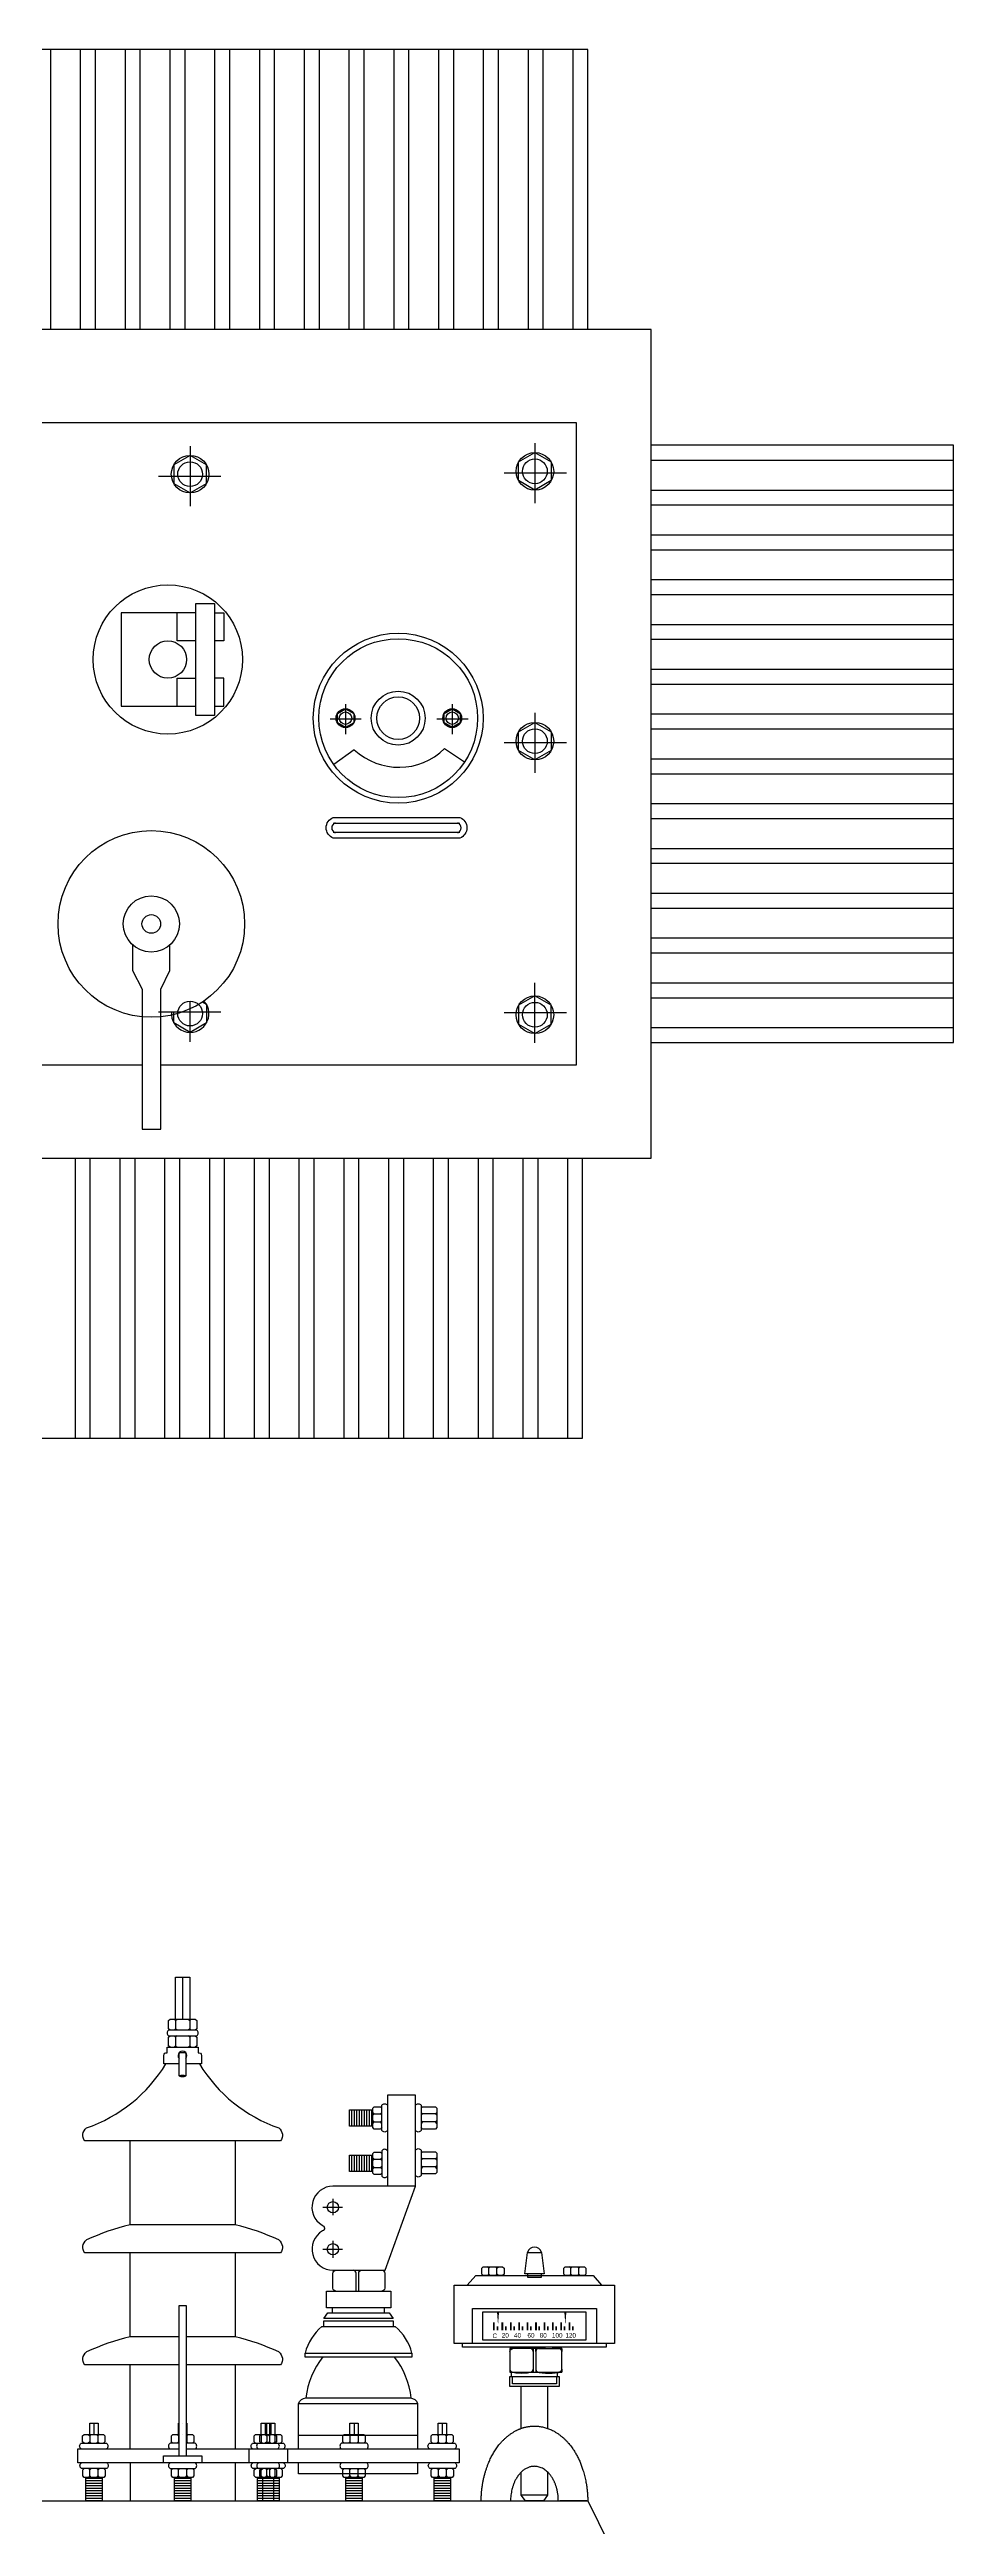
# Model space of a CAD drawing. Header units: millimetres. Extents: x 20927 to 53748, y 38421 to 54891.
# Drawn here: x 48782 to 49388, y 53065 to 54723 of the extents above; entities that cross this region are included whole.
import ezdxf

# ---------------------------------------------------------------- set-up
doc = ezdxf.new("R2010")
doc.units = ezdxf.units.MM
doc.linetypes.add('CENTERX2', pattern=[101.6, 63.5, -12.7, 12.7, -12.7])
doc.layers.add('Btrans.', color=2, linetype='Continuous')
doc.layers.add('HIGHT', color=8, linetype='Continuous')
doc.styles.get("Standard").update_dxf_attribs({"font": 'arial.ttf'})

msp = doc.modelspace()

# ---------------------------------------------------------------- linework, layer by layer
at = {"layer": 'Btrans.'}
for points in [[(49142.9, 54535.9), (49142.9, 54723.4), (47932.9, 54723.4), (47932.9, 54535.9)], [(47898.7, 53980.9), (49185.4, 53980.9), (49185.4, 54535.9), (47890.4, 54535.9), (47890.4, 54380)], [(48856.8, 54043.4), (49135.4, 54043.4), (49135.4, 54473.4), (47940.4, 54473.4), (47940.4, 54178.5)], [(49185.4, 54058.4), (49387.9, 54058.4), (49387.9, 54458.4), (49185.4, 54458.4)], [(48569.3, 54043.4), (48844.3, 54043.4)], [(47929.4, 53980.9), (47929.4, 53793.4), (49139.4, 53793.4), (49139.4, 53980.9)], [(47865.4, 53081.7), (49142.9, 53081.7), (49157.3, 53052.8), (47847.3, 53052.8), (47861.8, 53081.7)]]:
    msp.add_lwpolyline(points, dxfattribs=at)
at = {"layer": 'HIGHT'}
for p, q in [((48782.9, 54723.4), (48782.9, 54535.9)), ((48802.9, 54723.4), (48802.9, 54535.9)), ((48812.9, 54723.4), (48812.9, 54535.9)), ((48832.9, 54723.4), (48832.9, 54535.9)), ((48842.9, 54723.4), (48842.9, 54535.9)), ((48862.9, 54723.4), (48862.9, 54535.9)), ((48872.9, 54723.4), (48872.9, 54535.9)), ((48892.9, 54723.4), (48892.9, 54535.9)), ((48902.9, 54723.4), (48902.9, 54535.9)), ((48922.9, 54723.4), (48922.9, 54535.9)), ((48932.9, 54723.4), (48932.9, 54535.9)), ((48952.9, 54723.4), (48952.9, 54535.9)), ((48962.9, 54723.4), (48962.9, 54535.9)), ((48982.9, 54723.4), (48982.9, 54535.9)), ((48992.9, 54723.4), (48992.9, 54535.9)), ((49012.9, 54723.4), (49012.9, 54535.9)), ((49022.9, 54723.4), (49022.9, 54535.9)), ((49042.9, 54723.4), (49042.9, 54535.9)), ((49052.9, 54723.4), (49052.9, 54535.9)), ((49072.9, 54723.4), (49072.9, 54535.9)), ((49082.9, 54723.4), (49082.9, 54535.9)), ((49102.9, 54723.4), (49102.9, 54535.9)), ((49112.9, 54723.4), (49112.9, 54535.9)), ((49132.9, 54723.4), (49132.9, 54535.9)), ((49185.4, 54448.4), (49387.9, 54448.4)), ((49185.4, 54428.4), (49387.9, 54428.4)), ((49185.4, 54418.4), (49387.9, 54418.4)), ((49185.4, 54398.4), (49387.9, 54398.4)), ((49185.4, 54388.4), (49387.9, 54388.4)), ((49185.4, 54368.4), (49387.9, 54368.4)), ((49185.4, 54358.4), (49387.9, 54358.4)), ((49185.4, 54338.4), (49387.9, 54338.4)), ((49185.4, 54328.4), (49387.9, 54328.4)), ((49185.4, 54308.4), (49387.9, 54308.4)), ((49185.4, 54298.4), (49387.9, 54298.4)), ((49185.4, 54278.4), (49387.9, 54278.4)), ((49185.4, 54268.4), (49387.9, 54268.4)), ((48986.5, 54254.4), (48972.7, 54244.5)), ((49185.4, 54248.4), (49387.9, 54248.4)), ((49185.4, 54238.4), (49387.9, 54238.4)), ((49185.4, 54218.4), (49387.9, 54218.4)), ((49185.4, 54208.4), (49387.9, 54208.4)), ((48972.4, 54205.3), (49057.2, 54205.3)), ((49057.2, 54199.1), (48972.4, 54199.1)), ((49185.4, 54188.4), (49387.9, 54188.4)), ((49185.4, 54178.4), (49387.9, 54178.4)), ((49185.4, 54158.4), (49387.9, 54158.4)), ((49185.4, 54148.4), (49387.9, 54148.4)), ((49185.4, 54128.4), (49387.9, 54128.4)), ((49185.4, 54118.4), (49387.9, 54118.4)), ((49185.4, 54098.4), (49387.9, 54098.4)), ((49185.4, 54088.4), (49387.9, 54088.4)), ((49185.4, 54068.4), (49387.9, 54068.4)), ((48799.4, 53980.9), (48799.4, 53793.4)), ((48809.4, 53980.9), (48809.4, 53793.4)), ((48829.4, 53980.9), (48829.4, 53793.4)), ((48839.4, 53980.9), (48839.4, 53793.4)), ((48859.4, 53980.9), (48859.4, 53793.4)), ((48869.4, 53980.9), (48869.4, 53793.4)), ((48889.4, 53980.9), (48889.4, 53793.4)), ((48899.4, 53980.9), (48899.4, 53793.4)), ((48919.4, 53980.9), (48919.4, 53793.4)), ((48929.4, 53980.9), (48929.4, 53793.4)), ((48949.4, 53980.9), (48949.4, 53793.4)), ((48959.4, 53980.9), (48959.4, 53793.4)), ((48979.4, 53980.9), (48979.4, 53793.4)), ((48989.4, 53980.9), (48989.4, 53793.4)), ((49009.4, 53980.9), (49009.4, 53793.4)), ((49019.4, 53980.9), (49019.4, 53793.4)), ((49039.4, 53980.9), (49039.4, 53793.4)), ((49049.4, 53980.9), (49049.4, 53793.4)), ((49069.4, 53980.9), (49069.4, 53793.4)), ((49079.4, 53980.9), (49079.4, 53793.4)), ((49099.4, 53980.9), (49099.4, 53793.4)), ((49109.4, 53980.9), (49109.4, 53793.4)), ((49129.4, 53980.9), (49129.4, 53793.4)), ((48871.5, 53432.5), (48871.5, 53404.4)), ((48866.8, 53403.5), (48866.8, 53397.8)), ((48876.2, 53403.5), (48876.2, 53397.8)), ((48867.8, 53393.2), (48866.8, 53392.2)), ((48866.8, 53386.6), (48867.8, 53385.7)), ((48869.2, 53366.3), (48869.2, 53381.5)), ((48876.2, 53392.2), (48876.2, 53386.6)), ((48984.9, 53332.8), (48984.9, 53343.7)), ((48986.6, 53332.8), (48986.6, 53343.7)), ((48988.3, 53332.8), (48988.3, 53343.7)), ((48989.9, 53332.8), (48989.9, 53343.7)), ((48991.6, 53332.8), (48991.6, 53343.7)), ((48993.3, 53332.8), (48993.3, 53343.7)), ((48995, 53332.8), (48995, 53343.7)), ((48996.6, 53332.8), (48996.6, 53343.7)), ((48998.3, 53332.8), (48998.3, 53343.7)), ((48999, 53341.9), (48999.9, 53341)), ((48999, 53336.4), (48999.9, 53335.5)), ((49004, 53341), (49005, 53341.9)), ((49032.1, 53341), (49031.2, 53341.9)), ((49032.1, 53335.5), (49031.2, 53336.4)), ((49041.8, 53341.9), (49040.9, 53341)), ((49041.8, 53334.5), (49040.9, 53335.5)), ((48984.9, 53302.4), (48984.9, 53313.2)), ((48986.6, 53302.4), (48986.6, 53313.2)), ((48988.3, 53302.4), (48988.3, 53313.2)), ((48989.9, 53302.4), (48989.9, 53313.2)), ((48991.6, 53302.4), (48991.6, 53313.2)), ((48993.3, 53302.4), (48993.3, 53313.2)), ((48995, 53302.4), (48995, 53313.2)), ((48996.6, 53302.4), (48996.6, 53313.2)), ((48998.3, 53302.4), (48998.3, 53313.2)), ((48999, 53311.5), (48999.9, 53310.5)), ((48999.9, 53305), (49004, 53305)), ((49004, 53310.5), (49005, 53311.5)), ((49032.1, 53310.9), (49031.2, 53311.8)), ((49032.1, 53305.4), (49031.2, 53304.4)), ((49041.8, 53311.8), (49040.9, 53310.9)), ((49041.8, 53304.4), (49040.9, 53305.4)), ((49076.6, 53237.6), (49075.6, 53238.5)), ((49075.6, 53232.6), (49076.6, 53233.5)), ((49082.1, 53237.6), (49081.2, 53238.5)), ((49081.2, 53232.6), (49082.1, 53233.5)), ((49131.5, 53233.5), (49131.5, 53237.6)), ((49137, 53237.6), (49136, 53238.5)), ((49136, 53232.6), (49137, 53233.5)), ((49108.1, 53181.9), (49108.1, 53183.8)), ((48836.3, 53116.6), (48836.3, 53172.8)), ((48906.7, 53172.8), (48906.7, 53116.6)), ((49108.1, 53169.9), (49108.1, 53168)), ((48812, 53133.9), (48812, 53126.3)), ((48871.5, 53133.9), (48871.5, 53133.9)), ((48926.8, 53133.9), (48926.8, 53126.3)), ((48927.8, 53126.3), (48927.8, 53133.9)), ((48929.6, 53133.9), (48929.6, 53126.3)), ((48930.5, 53133.9), (48930.5, 53126.3)), ((48986.3, 53133.9), (48986.3, 53126.3)), ((49045.4, 53133.9), (49045.4, 53126.3)), ((48808.3, 53126.3), (48809.2, 53125.3)), ((48809.2, 53121.3), (48808.3, 53120.3)), ((48813.8, 53126.3), (48814.7, 53125.3)), ((48814.7, 53121.3), (48815.7, 53120.3)), ((48867.8, 53126.3), (48868.7, 53125.3)), ((48868.7, 53121.3), (48867.8, 53120.3)), ((48871.5, 53126.3), (48871.5, 53126.3)), ((48875.2, 53126.3), (48874.3, 53125.3)), ((48874.3, 53121.3), (48875.2, 53120.3)), ((48916, 53107.2), (48916, 53116.6)), ((48924, 53125.3), (48924, 53121.3)), ((48928.7, 53126.3), (48927.8, 53125.3)), ((48927.8, 53121.3), (48928.7, 53120.3)), ((48929.6, 53125.3), (48929.6, 53121.3)), ((48934.2, 53126.3), (48933.3, 53125.3)), ((48933.3, 53121.3), (48934.2, 53120.3)), ((48941.8, 53116.6), (48941.8, 53107.2)), ((48983.6, 53125.3), (48983.6, 53121.3)), ((48988.2, 53126.3), (48989.1, 53125.3)), ((48989.1, 53121.3), (48988.2, 53120.3)), ((49042.6, 53125.3), (49042.6, 53121.3)), ((49048.1, 53125.3), (49048.1, 53121.3)), ((48817.5, 53096.8), (48806.7, 53096.8)), ((48809.4, 53098.5), (48809.4, 53102.5)), ((48814.9, 53102.5), (48815.8, 53103.5)), ((48815.8, 53097.5), (48814.9, 53098.5)), ((48836.3, 53107.2), (48836.3, 53081.6)), ((48876.9, 53096.8), (48866.1, 53096.8)), ((48868.7, 53102.5), (48869.7, 53103.5)), ((48869.7, 53097.5), (48868.7, 53098.5)), ((48874.3, 53098.5), (48874.3, 53102.5)), ((48906.7, 53107.4), (48906.7, 53081.6)), ((48936.1, 53096.8), (48921.6, 53096.8)), ((48924.2, 53102.5), (48923.3, 53103.5)), ((48923.3, 53097.5), (48924.2, 53098.5)), ((48925.3, 53081.7), (48925.3, 53097.5)), ((48927.9, 53098.5), (48927.9, 53102.5)), ((48929.8, 53102.5), (48930.7, 53103.5)), ((48930.7, 53097.5), (48929.8, 53098.5)), ((48932.4, 53097.5), (48932.4, 53081.7)), ((48933.5, 53098.5), (48933.5, 53102.5)), ((48991.7, 53096.8), (48980.9, 53096.8)), ((48983.6, 53102.5), (48984.5, 53103.5)), ((48989.1, 53102.5), (48988.2, 53103.5)), ((48988.2, 53097.5), (48989.1, 53098.5)), ((49050.9, 53096.8), (49040.1, 53096.8)), ((49042.8, 53102.5), (49043.7, 53103.5)), ((49048.3, 53102.5), (49049.2, 53103.5)), ((49049.2, 53097.5), (49048.3, 53098.5)), ((48817.5, 53095.1), (48806.7, 53095.1)), ((48817.5, 53093.5), (48806.7, 53093.5)), ((48817.5, 53091.8), (48806.7, 53091.8)), ((48817.5, 53090.1), (48806.7, 53090.1)), ((48817.5, 53088.4), (48806.7, 53088.4)), ((48817.5, 53086.8), (48806.7, 53086.8)), ((48817.5, 53085.1), (48806.7, 53085.1)), ((48817.5, 53083.4), (48806.7, 53083.4)), ((48876.9, 53095.1), (48866.1, 53095.1)), ((48876.9, 53093.5), (48866.1, 53093.5)), ((48876.9, 53091.8), (48866.1, 53091.8)), ((48876.9, 53090.1), (48866.1, 53090.1)), ((48876.9, 53088.4), (48866.1, 53088.4)), ((48876.9, 53086.8), (48866.1, 53086.8)), ((48876.9, 53085.1), (48866.1, 53085.1)), ((48876.9, 53083.4), (48866.1, 53083.4)), ((48936.1, 53095.1), (48921.6, 53095.1)), ((48936.1, 53093.5), (48921.6, 53093.5)), ((48936.1, 53091.8), (48921.6, 53091.8)), ((48936.1, 53090.1), (48921.6, 53090.1)), ((48936.1, 53088.4), (48921.6, 53088.4)), ((48936.1, 53086.8), (48921.6, 53086.8)), ((48936.1, 53085.1), (48921.6, 53085.1)), ((48936.1, 53083.4), (48921.6, 53083.4)), ((48991.7, 53095.1), (48980.9, 53095.1)), ((48991.7, 53093.5), (48980.9, 53093.5)), ((48991.7, 53091.8), (48980.9, 53091.8)), ((48991.7, 53090.1), (48980.9, 53090.1)), ((48991.7, 53088.4), (48980.9, 53088.4)), ((48991.7, 53086.8), (48980.9, 53086.8)), ((48991.7, 53085.1), (48980.9, 53085.1)), ((48991.7, 53083.4), (48980.9, 53083.4)), ((49050.9, 53095.1), (49040.1, 53095.1)), ((49050.9, 53093.5), (49040.1, 53093.5)), ((49050.9, 53091.8), (49040.1, 53091.8)), ((49050.9, 53090.1), (49040.1, 53090.1)), ((49050.9, 53088.4), (49040.1, 53088.4)), ((49050.9, 53086.8), (49040.1, 53086.8)), ((49050.9, 53085.1), (49040.1, 53085.1)), ((49050.9, 53083.4), (49040.1, 53083.4))]:
    msp.add_line(p, q, dxfattribs=at)
at = {"layer": 'HIGHT', "linetype": 'CENTERX2'}
for p, q in [((48876.5, 54457.8), (48876.5, 54417.6)), ((49107.5, 54459.8), (49107.5, 54419.6)), ((48855.3, 54437.7), (48897, 54437.7)), ((49128.7, 54439.7), (49087, 54439.7)), ((48991.2, 54275), (48970.4, 54275)), ((48980.6, 54285), (48980.6, 54264.9)), ((49062.7, 54275), (49041.8, 54275)), ((49052.1, 54285), (49052.1, 54264.9)), ((49107.5, 54279.1), (49107.5, 54238.9)), ((49128.7, 54259), (49087, 54259)), ((49107.5, 54058.1), (49107.5, 54098.3)), ((48855.3, 54079), (48897, 54079)), ((48876.5, 54058.9), (48876.5, 54086.1)), ((49128.7, 54078.2), (49087, 54078.2)), ((48972.2, 53284), (48972.2, 53273)), ((48965.4, 53278.4), (48978.6, 53278.4)), ((48965.4, 53250.3), (48978.6, 53250.3)), ((48972.2, 53255.8), (48972.2, 53244.6))]:
    msp.add_line(p, q, dxfattribs=at)
at = {"layer": 'HIGHT', "linetype": 'ByBlock'}
for p, q in [((48964.8, 53198.6), (49013.8, 53198.6)), ((49108.1, 53181.9), (49108.1, 53169.9)), ((49110, 53183.8), (49123.6, 53183.8)), ((49125.5, 53169.9), (49125.5, 53181.9)), ((49110, 53168), (49123.6, 53168))]:
    msp.add_line(p, q, dxfattribs=at)
at = {"layer": 'HIGHT'}
for points in [[(48876.5, 54426.4), (48887.4, 54432.7), (48887.4, 54445.2), (48876.5, 54451.5), (48865.6, 54445.2), (48865.6, 54432.7)], [(49107.5, 54428.4), (49096.6, 54434.7), (49096.6, 54447.2), (49107.5, 54453.5), (49118.4, 54447.2), (49118.4, 54434.7)], [(48892.9, 54352.4), (48892.9, 54277.4), (48880.4, 54277.4), (48880.4, 54352.4)], [(48980.6, 54269.3), (48975.2, 54272.4), (48975.2, 54278.7), (48980.6, 54281.9), (48986.1, 54278.7), (48986.1, 54272.4)], [(49052.1, 54269.3), (49046.6, 54272.4), (49046.6, 54278.7), (49052.1, 54281.9), (49057.5, 54278.7), (49057.5, 54272.4)], [(49107.5, 54247.6), (49096.6, 54253.9), (49096.6, 54266.5), (49107.5, 54272.8), (49118.4, 54266.5), (49118.4, 54253.9)], [(49107.5, 54089.6), (49096.6, 54083.3), (49096.6, 54070.7), (49107.5, 54064.4), (49118.4, 54070.7), (49118.4, 54083.3)], [(49102.5, 53248.1), (49111.9, 53248.1), (49113.7, 53233.7), (49100.7, 53233.7)], [(49071.9, 53237.6), (49072.8, 53238.5), (49085.9, 53238.5), (49086.8, 53237.6), (49086.8, 53233.5), (49085.9, 53232.6), (49072.8, 53232.6), (49071.9, 53233.5)], [(49126.8, 53233.5), (49126.8, 53237.6), (49127.7, 53238.5), (49140.7, 53238.5), (49141.7, 53237.6), (49141.7, 53233.5), (49140.7, 53232.6), (49127.7, 53232.6)], [(49053.5, 53226.2), (49160.9, 53226.2), (49160.9, 53187.1), (49053.5, 53187.1)], [(49072.7, 53208.3), (49141.7, 53208.3), (49141.7, 53189.4), (49072.7, 53189.4)], [(49090.6, 53165.1), (49123.8, 53165.1), (49123.8, 53158.3), (49090.6, 53158.3)]]:
    msp.add_lwpolyline(points, close=True, dxfattribs=at)
for points in [[(48880.4, 54346.2), (48830.4, 54346.2), (48830.4, 54283.7), (48880.4, 54283.7)], [(48880.4, 54327.4), (48867.9, 54327.4), (48867.9, 54346.2)], [(48892.9, 54346.2), (48899.1, 54346.2), (48899.1, 54327.4), (48892.9, 54327.4)], [(48867.9, 54283.7), (48867.9, 54302.4), (48880.4, 54302.4)], [(48892.9, 54283.7), (48899.1, 54283.7), (48899.1, 54302.4), (48892.9, 54302.4)], [(48838, 54123.9), (48838, 54106.6), (48844.3, 54094.1), (48844.3, 54000.3), (48856.8, 54000.3), (48856.8, 54094.1), (48863, 54106.6), (48863, 54123.9)], [(48884.8, 54085.6), (48887.4, 54084.1), (48887.4, 54071.5), (48876.5, 54065.2), (48865.6, 54071.5), (48865.6, 54079)], [(48866.8, 53404.4), (48866.8, 53432.5), (48876.2, 53432.5), (48876.2, 53404.4)], [(48863.1, 53396.9), (48862.1, 53397.8), (48862.1, 53403.5), (48863.1, 53404.4), (48879.9, 53404.4), (48880.9, 53403.5), (48880.9, 53397.8), (48879.9, 53396.9)], [(48865.9, 53404.4), (48866.8, 53403.5), (48867.8, 53404.4)], [(48867.8, 53396.9), (48866.8, 53397.8), (48865.9, 53396.9)], [(48875.3, 53404.4), (48876.2, 53403.5), (48877.1, 53404.4)], [(48877.1, 53396.9), (48876.2, 53397.8), (48875.3, 53396.9)], [(48863.1, 53385.7), (48862.1, 53386.6), (48862.1, 53392.2), (48863.1, 53393.2)], [(48865.9, 53393.2), (48866.8, 53392.2), (48866.8, 53386.6), (48865.9, 53385.7)], [(48877.1, 53393.2), (48876.2, 53392.2), (48875.3, 53393.2)], [(48875.3, 53385.7), (48876.2, 53386.6), (48877.1, 53385.7)], [(48879.9, 53393.2), (48880.9, 53392.2), (48880.9, 53386.6), (48879.9, 53385.7)], [(49005, 53331.7), (49004, 53330.8), (48999.9, 53330.8), (48999, 53331.7), (48999, 53344.7), (48999.9, 53345.7), (49004, 53345.7), (49005, 53344.7)], [(49031.2, 53344.7), (49032.1, 53345.7), (49040.9, 53345.7), (49041.8, 53344.7), (49041.8, 53331.7), (49040.9, 53330.8), (49032.1, 53330.8), (49031.2, 53331.7)], [(48999, 53332.8), (48983.2, 53332.8), (48983.2, 53343.7), (48999, 53343.7)], [(48999, 53340.1), (48999.9, 53341), (49004, 53341), (49005, 53340.1)], [(48999, 53334.5), (48999.9, 53335.5), (49004, 53335.5)], [(49005, 53334.5), (49004, 53335.5), (49005, 53336.4)], [(49041.8, 53340.1), (49040.9, 53341), (49032.1, 53341), (49031.2, 53340.1)], [(49041.8, 53336.4), (49040.9, 53335.5), (49032.1, 53335.5), (49031.2, 53334.5)], [(48906.7, 53322.8), (48906.7, 53266.6), (48836.3, 53266.6), (48836.3, 53322.8)], [(48999, 53302.4), (48983.2, 53302.4), (48983.2, 53313.2), (48999, 53313.2)], [(49005, 53301.2), (49004, 53300.3), (48999.9, 53300.3), (48999, 53301.2), (48999, 53314.3), (48999.9, 53315.2), (49004, 53315.2), (49005, 53314.3)], [(49031.2, 53314.6), (49032.1, 53315.6), (49040.9, 53315.6), (49041.8, 53314.6), (49041.8, 53301.6), (49040.9, 53300.7), (49032.1, 53300.7), (49031.2, 53301.6)], [(48999, 53309.6), (48999.9, 53310.5), (49004, 53310.5), (49005, 53309.6)], [(48999, 53305.9), (48999.9, 53305), (48999, 53304.1)], [(49005, 53304.1), (49004, 53305), (49005, 53305.9)], [(49041.8, 53310), (49040.9, 53310.9), (49032.1, 53310.9), (49031.2, 53310)], [(49041.8, 53306.3), (49040.9, 53305.4), (49032.1, 53305.4), (49031.2, 53306.3)], [(48869.1, 53191.6), (48836.3, 53191.6), (48836.3, 53247.8)], [(48906.7, 53247.8), (48906.7, 53191.6), (48873.9, 53191.6)], [(49062.2, 53226.2), (49067.9, 53232.7), (49146.5, 53232.7), (49152.2, 53226.2)], [(49077.5, 53232.6), (49076.6, 53233.5), (49076.6, 53237.6), (49077.5, 53238.5)], [(49083.1, 53232.6), (49082.1, 53233.5), (49082.1, 53237.6), (49083.1, 53238.5)], [(49111.6, 53233.7), (49111.6, 53231.4), (49102.8, 53231.4), (49102.8, 53233.7)], [(49132.4, 53238.5), (49131.5, 53237.6), (49130.5, 53238.5)], [(49130.5, 53232.6), (49131.5, 53233.5), (49132.4, 53232.6)], [(49137.9, 53232.6), (49137, 53233.5), (49137, 53237.6), (49137.9, 53238.5)], [(48869.1, 53112), (48869.1, 53212.5), (48873.9, 53212.5), (48873.9, 53112)], [(49065.7, 53187.1), (49065.7, 53210.7), (49148.7, 53210.7), (49148.7, 53187.1)], [(49155.3, 53187.1), (49155.3, 53184.7), (49059.1, 53184.7), (49059.1, 53187.1)], [(49090.8, 53169.9), (49090.8, 53168), (49110, 53168)], [(49091.9, 53165.1), (49091.9, 53168)], [(49122, 53165.1), (49122, 53160.1), (49092.5, 53160.1), (49092.5, 53165.1)], [(49122.5, 53168), (49122.5, 53165.1)], [(49098.4, 53130.3), (49098.4, 53158.3)], [(49116, 53158.3), (49116, 53130.3)], [(48809.2, 53126.3), (48809.2, 53133.9), (48814.8, 53133.9), (48814.8, 53126.3)], [(48868.7, 53126.3), (48868.7, 53133.9), (48869.1, 53133.9)], [(48873.9, 53133.9), (48874.3, 53133.9), (48874.3, 53126.3)], [(48924, 53126.3), (48924, 53133.9), (48933.3, 53133.9), (48933.3, 53126.3)], [(48983.6, 53126.3), (48983.6, 53133.9), (48989.1, 53133.9), (48989.1, 53126.3)], [(49042.6, 53126.3), (49042.6, 53133.9), (49048.2, 53133.9), (49048.2, 53126.3)], [(48873.9, 53116.6), (49056.7, 53116.6), (49056.7, 53107.2), (48801.2, 53107.2), (48801.2, 53116.6), (48869.1, 53116.6)], [(48805.5, 53120.3), (48804.5, 53121.3), (48804.5, 53125.3), (48805.5, 53126.3), (48818.5, 53126.3), (48819.4, 53125.3), (48819.4, 53121.3), (48818.5, 53120.3)], [(48810.1, 53126.3), (48809.2, 53125.3), (48809.2, 53121.3), (48810.1, 53120.3)], [(48815.7, 53126.3), (48814.7, 53125.3), (48814.7, 53121.3), (48813.8, 53120.3)], [(48865, 53120.3), (48864, 53121.3), (48864, 53125.3), (48865, 53126.3), (48869.1, 53126.3)], [(48869.1, 53125.7), (48868.7, 53125.3), (48868.7, 53121.3), (48869.1, 53120.9)], [(48873.9, 53126.3), (48878, 53126.3), (48879, 53125.3), (48879, 53121.3), (48878, 53120.3)], [(48873.9, 53125.7), (48874.3, 53125.3), (48874.3, 53121.3), (48873.9, 53120.9)], [(48920.3, 53120.3), (48919.4, 53121.3), (48919.4, 53125.3), (48920.3, 53126.3), (48937, 53126.3), (48938, 53125.3), (48938, 53121.3), (48937, 53120.3)], [(48924, 53120.3), (48923.1, 53121.3), (48923.1, 53125.3), (48924, 53126.3)], [(48925, 53126.3), (48924, 53125.3), (48923.1, 53126.3)], [(48923.1, 53120.3), (48924, 53121.3), (48925, 53120.3)], [(48926.8, 53126.3), (48927.8, 53125.3), (48927.8, 53121.3), (48926.8, 53120.3)], [(48928.6, 53126.3), (48929.6, 53125.3), (48930.5, 53126.3)], [(48930.5, 53120.3), (48929.6, 53121.3), (48928.6, 53120.3)], [(48932.4, 53126.3), (48933.3, 53125.3), (48933.3, 53121.3), (48932.4, 53120.3)], [(48933.3, 53126.3), (48934.3, 53125.3), (48934.3, 53121.3), (48933.3, 53120.3)], [(48979.8, 53120.3), (48978.9, 53121.3), (48978.9, 53125.3), (48979.8, 53126.3), (48992.9, 53126.3), (48993.8, 53125.3), (48993.8, 53121.3), (48992.9, 53120.3)], [(48982.6, 53126.3), (48983.6, 53125.3), (48984.5, 53126.3)], [(48984.5, 53120.3), (48983.6, 53121.3), (48982.6, 53120.3)], [(48990, 53126.3), (48989.1, 53125.3), (48989.1, 53121.3), (48990, 53120.3)], [(49038.9, 53120.3), (49037.9, 53121.3), (49037.9, 53125.3), (49038.9, 53126.3), (49051.9, 53126.3), (49052.8, 53125.3), (49052.8, 53121.3), (49051.9, 53120.3)], [(49041.7, 53126.3), (49042.6, 53125.3), (49043.5, 53126.3)], [(49043.5, 53120.3), (49042.6, 53121.3), (49041.7, 53120.3)], [(49047.2, 53126.3), (49048.1, 53125.3), (49049.1, 53126.3)], [(49047.2, 53120.3), (49048.1, 53121.3), (49049.1, 53120.3)], [(48818.7, 53103.5), (48819.6, 53102.5), (48819.6, 53098.5), (48818.7, 53097.5), (48805.6, 53097.5), (48804.7, 53098.5), (48804.7, 53102.5), (48805.6, 53103.5)], [(48817.5, 53097.5), (48817.5, 53081.7), (48806.7, 53081.7), (48806.7, 53097.5)], [(48808.4, 53103.5), (48809.4, 53102.5), (48810.3, 53103.5)], [(48810.3, 53097.5), (48809.4, 53098.5), (48808.4, 53097.5)], [(48814, 53097.5), (48814.9, 53098.5), (48814.9, 53102.5), (48814, 53103.5)], [(48858.6, 53107.2), (48858.6, 53112), (48884.4, 53112), (48884.4, 53107.2)], [(48878, 53103.5), (48879, 53102.5), (48879, 53098.5), (48878, 53097.5), (48865, 53097.5), (48864, 53098.5), (48864, 53102.5), (48865, 53103.5)], [(48876.9, 53097.5), (48876.9, 53081.7), (48866.1, 53081.7), (48866.1, 53097.5)], [(48867.8, 53097.5), (48868.7, 53098.5), (48868.7, 53102.5), (48867.8, 53103.5)], [(48875.2, 53103.5), (48874.3, 53102.5), (48873.3, 53103.5)], [(48873.3, 53097.5), (48874.3, 53098.5), (48875.2, 53097.5)], [(48937.2, 53103.5), (48938.2, 53102.5), (48938.2, 53098.5), (48937.2, 53097.5), (48920.5, 53097.5), (48919.5, 53098.5), (48919.5, 53102.5), (48920.5, 53103.5)], [(48936.1, 53097.5), (48936.1, 53081.7), (48921.6, 53081.7), (48921.6, 53097.5)], [(48924.2, 53097.5), (48923.3, 53098.5), (48923.3, 53102.5), (48924.2, 53103.5)], [(48925.2, 53097.5), (48924.2, 53098.5), (48924.2, 53102.5), (48925.2, 53103.5)], [(48928.9, 53103.5), (48927.9, 53102.5), (48927, 53103.5)], [(48927, 53097.5), (48927.9, 53098.5), (48928.9, 53097.5)], [(48928.8, 53097.5), (48929.8, 53098.5), (48929.8, 53102.5), (48928.8, 53103.5)], [(48934.4, 53103.5), (48933.5, 53102.5), (48932.5, 53103.5)], [(48934.4, 53097.5), (48933.5, 53098.5), (48932.5, 53097.5)], [(48933.5, 53103.5), (48934.4, 53102.5), (48934.4, 53098.5), (48933.5, 53097.5)], [(48992.9, 53103.5), (48993.8, 53102.5), (48993.8, 53098.5), (48992.9, 53097.5), (48979.8, 53097.5), (48978.9, 53098.5), (48978.9, 53102.5), (48979.8, 53103.5)], [(48991.7, 53097.5), (48991.7, 53081.7), (48980.9, 53081.7), (48980.9, 53097.5)], [(48983.6, 53098.5), (48983.6, 53102.5), (48982.6, 53103.5)], [(48982.6, 53097.5), (48983.6, 53098.5), (48984.5, 53097.5)], [(48990, 53097.5), (48989.1, 53098.5), (48989.1, 53102.5), (48990, 53103.5)], [(49052.1, 53103.5), (49053, 53102.5), (49053, 53098.5), (49052.1, 53097.5), (49039, 53097.5), (49038.1, 53098.5), (49038.1, 53102.5), (49039, 53103.5)], [(49050.9, 53097.5), (49050.9, 53081.7), (49040.1, 53081.7), (49040.1, 53097.5)], [(49042.8, 53098.5), (49042.8, 53102.5), (49041.8, 53103.5)], [(49041.8, 53097.5), (49042.8, 53098.5), (49043.7, 53097.5)], [(49047.4, 53097.5), (49048.3, 53098.5), (49048.3, 53102.5), (49047.4, 53103.5)], [(49116, 53101.1), (49116, 53085.6), (49098.4, 53085.6), (49098.4, 53101.1)], [(49116, 53085.6), (49113.2, 53081.7), (49101.2, 53081.7), (49098.4, 53085.6)]]:
    msp.add_lwpolyline(points, dxfattribs=at)
for points, format in [([(48986.5, 54254.4, 0.399758), (49047, 54255.2), (49060.4, 54246.4)], "xyb"), ([(48869.2, 53374.4), (48858.8, 53374.4), (48858.8, 53380, -0.471469), (48861.2, 53381.9), (48861.2, 53385.7), (48881.8, 53385.7), (48881.8, 53381.9, -0.471469), (48884.2, 53380), (48884.2, 53374.4), (48873.6, 53374.4)], "xyb"), ([(48869.2, 53381.5, -0.280335), (48873.6, 53381.5), (48873.6, 53366.3)], "xyb"), ([(48882.7, 53374.4, 0.173722), (48936, 53331.5, -0.405237), (48937.1, 53322.8), (48805.9, 53322.8, -0.405237), (48807, 53331.5, 0.173722), (48860.3, 53374.4)], "xyb"), ([(49027.5, 53292.5), (48972.2, 53292.5, 0.762576), (48965, 53266.3, -0.731645), (48965.2, 53262.5, 0.767012), (48972.2, 53236.2), (49007.1, 53236.2), (49027.5, 53292.5), (49027.5, 53353.5), (49008.7, 53353.5), (49008.7, 53292.5)], "xyb"), ([(49008.7, 53329.8, -0.56779), (49005, 53329.8), (49005, 53346.7, -0.56779), (49008.7, 53346.7)], "xyb"), ([(49027.5, 53346.7, -0.56779), (49031.2, 53346.7), (49031.2, 53329.8, -0.56779), (49027.5, 53329.8)], "xyb"), ([(49008.7, 53316.2, 0.56779), (49005, 53316.2), (49005, 53299.3, 0.56779), (49008.7, 53299.3)], "xyb"), ([(49027.5, 53316.6, -0.56779), (49031.2, 53316.6), (49031.2, 53299.7, -0.56779), (49027.5, 53299.7)], "xyb"), ([(48936, 53256.5, -0.405237), (48937.1, 53247.8), (48805.9, 53247.8, -0.405237), (48807, 53256.5)], "xyb"), ([(48987.7, 53222.3), (48987.7, 53234.3, 0.414214), (48985.8, 53236.2)], "xyb"), ([(49082.8, 53208.5, 1.41, 0, 0), (49082.8, 53199.5, 0, 0, 0)], "xyseb"), ([(49127.9, 53208.5, 1.41, 0, 0), (49127.9, 53199.5, 0, 0, 0)], "xyseb"), ([(48869.1, 53172.8), (48805.9, 53172.8, -0.405237), (48807, 53181.5)], "xyb"), ([(48936, 53181.5, -0.405237), (48937.1, 53172.8), (48873.9, 53172.8)], "xyb"), ([(49110, 53183.8), (49090.8, 53183.8, -0.110221), (49106.3, 53183.8), (49106.3, 53168, -0.110221), (49090.8, 53168)], "xyb"), ([(48803.5, 53116.6, -0.56779), (48803.5, 53120.3), (48820.4, 53120.3, -0.56779), (48820.4, 53116.6)], "xyb"), ([(48869.1, 53120.3), (48863.1, 53120.3, 0.56779), (48863.1, 53116.6)], "xyb"), ([(48879.9, 53116.6, 0.56779), (48879.9, 53120.3), (48873.9, 53120.3)], "xyb"), ([(48918.4, 53116.6, -0.56779), (48918.4, 53120.3), (48939, 53120.3, -0.56779), (48939, 53116.6)], "xyb"), ([(48994.8, 53116.6, 0.56779), (48994.8, 53120.3), (48977.9, 53120.3, 0.56779), (48977.9, 53116.6)], "xyb"), ([(49036.9, 53116.6, -0.56779), (49036.9, 53120.3), (49053.8, 53120.3, -0.56779), (49053.8, 53116.6)], "xyb"), ([(48820.6, 53107.2, -0.56779), (48820.6, 53103.5), (48803.7, 53103.5, -0.56779), (48803.7, 53107.2)], "xyb"), ([(48863.1, 53107.2, 0.56779), (48863.1, 53103.5), (48879.9, 53103.5, 0.56779), (48879.9, 53107.2)], "xyb"), ([(48939.1, 53107.2, -0.56779), (48939.1, 53103.5), (48918.5, 53103.5, -0.56779), (48918.5, 53107.2)], "xyb"), ([(48977.9, 53107.2, 0.56779), (48977.9, 53103.5), (48994.8, 53103.5, 0.56779), (48994.8, 53107.2)], "xyb"), ([(49054, 53107.2, -0.56779), (49054, 53103.5), (49037.1, 53103.5, -0.56779), (49037.1, 53107.2)], "xyb")]:
    msp.add_lwpolyline(points, format=format, dxfattribs=at)
for points in [[(49057.2, 54195.3), (48972.4, 54195.3, -0.686948), (48972.4, 54209.1), (49057.2, 54209.1, -0.686948)], [(48862.1, 53396.9, 0.56779), (48862.1, 53393.2), (48880.9, 53393.2, 0.56779), (48880.9, 53396.9)], [(49125.5, 53169.9), (49125.5, 53168), (49123.6, 53168, 0.414214)]]:
    msp.add_lwpolyline(points, format="xyb", close=True, dxfattribs=at)
at = {"layer": 'HIGHT', "linetype": 'ByBlock'}
for points in [[(48974.1, 53222.3, -0.414214), (48972.2, 53224.1), (48972.2, 53234.3, -0.414214), (48974.1, 53236.2)], [(48989.5, 53222.3), (48989.5, 53234.3, -0.414214), (48991.4, 53236.2), (49005, 53236.2, -0.414214), (49006.9, 53234.3), (49006.9, 53224.1, -0.414214), (49005, 53222.3)], [(49090.8, 53183.8), (49090.8, 53181.9, -0.414214), (49092.7, 53183.8)], [(49090.8, 53181.9), (49090.8, 53169.9, 0.414214), (49092.7, 53168)], [(48949.2, 53116.6), (48949.2, 53147, -0.302706), (48954, 53150.7), (49024.6, 53150.7, 0.13826), (49013.4, 53178.1)], [(49024, 53150.7, -0.302706), (49028.8, 53147), (49028.8, 53116.6)]]:
    msp.add_lwpolyline(points, format="xyb", dxfattribs=at)
for points in [[(48967.8, 53222.3), (49010.9, 53222.3), (49010.9, 53211), (48967.8, 53211)], [(48968.8, 53207.6), (49009.8, 53207.6), (49012.6, 53203.9), (48966, 53203.9)], [(48953.6, 53180.6), (49025.1, 53180.6), (49025.1, 53178.1), (48953.6, 53178.1)]]:
    msp.add_lwpolyline(points, close=True, dxfattribs=at)
for points in [[(48966, 53198.6), (48966, 53202.3), (49012.6, 53202.3), (49012.6, 53198.6)], [(48972, 53207.6), (48972, 53211)], [(49006.6, 53211), (49006.6, 53207.6)], [(48949.2, 53147), (49028.8, 53147)], [(48949.2, 53125.8), (49028.8, 53125.8)], [(49028.8, 53107.2), (49028.8, 53099.9), (48949.2, 53099.9), (48949.2, 53107.2)]]:
    msp.add_lwpolyline(points, dxfattribs=at)
msp.add_lwpolyline([(49125.5, 53183.8), (49125.5, 53181.9, 0.414214), (49123.6, 53183.8)], format="xyb", close=True, dxfattribs=at)
at = {"layer": 'HIGHT'}
for centre, radius in [((48876.5, 54439), 12.6), ((48876.5, 54439), 8.3), ((49107.5, 54440.9), 12.6), ((49107.5, 54440.9), 8.3), ((48861.6, 54314.9), 50), ((48861.6, 54314.9), 12.5), ((49015.9, 54275.6), 56.9), ((49015.9, 54275.6), 53.2), ((49015.9, 54275.6), 18.1), ((48980.6, 54275.6), 6.29), ((48980.6, 54275.6), 4.15), ((49015.9, 54275.6), 14.3), ((49052.1, 54275.6), 6.29), ((49052.1, 54275.6), 4.15), ((49107.5, 54260.2), 12.6), ((49107.5, 54260.2), 8.3), ((48850.5, 54137.8), 62.5), ((48850.5, 54137.8), 18.8), ((48850.5, 54137.8), 6.25), ((48876.5, 54077.8), 8.3), ((49107.5, 54077), 12.6), ((49107.5, 54077), 8.3), ((48972.2, 53278.4), 3.78), ((48972.2, 53250.3), 3.78)]:
    msp.add_circle(centre, radius, dxfattribs=at)
for centre, radius, start, end in [((48975, 54202.2), 3.62, 111.0259, 248.9741), ((49054.5, 54202.2), 3.62, 291.0259, 68.9741), ((48876.5, 54077.8), 12.6, 174.478, 42.4647), ((48871.4, 53380), 2.99, 315.6456, 222.2073), ((48874.1, 53109.3), 161.8, 103.5116, 114.5052), ((48868.9, 53109.3), 161.8, 65.4948, 76.4884), ((49107.2, 53246.8), 4.86, 16.1675, 163.8325), ((48874.1, 53034.3), 161.8, 103.5116, 114.5052), ((48868.9, 53034.3), 161.8, 65.4948, 76.4884), ((49104.4, 53181.9), 1.88, 0, 90), ((49116.8, 53140.2), 44.4, 78.7542, 101.2458), ((49104.4, 53169.9), 1.88, 270, 0), ((49116.8, 53211.6), 44.4, 258.7542, 281.2458), ((48923.2, 53118.5), 2.18, 120.8251, 239.1749), ((48934.1, 53118.5), 2.18, 300.8251, 59.1749), ((48923.4, 53105.3), 2.18, 120.8251, 239.1749), ((48934.3, 53105.3), 2.18, 300.8251, 59.1749)]:
    msp.add_arc(centre, radius, start, end, dxfattribs=at)
at = {"layer": 'HIGHT', "linetype": 'ByBlock'}
for centre, radius, start, end in [((48987.2, 53172.1), 34.7, 130.1249, 165.7204), ((48991.5, 53172.1), 34.7, 14.2796, 49.8751), ((49110, 53181.9), 1.88, 90, 180), ((49008.3, 53144.5), 54.6, 141.9358, 173.423), ((49110, 53169.9), 1.88, 180, 270)]:
    msp.add_arc(centre, radius, start, end, dxfattribs=at)
at = {"layer": 'HIGHT'}
msp.add_ellipse((48871.4, 53366.3), major_axis=(-2.18, 0), ratio=0.240501, dxfattribs=at)
msp.add_rational_spline([(49071.5, 53081.7), (49071.5, 53086.5), (49072.2, 53091.3), (49073.3, 53099.4), (49076.4, 53107), (49079, 53113.6), (49083.4, 53119.2), (49088.1, 53125.1), (49094.7, 53128.7), (49107.2, 53135.4), (49119.7, 53128.7), (49125.9, 53125.4), (49130.3, 53120), (49136.7, 53112.3), (49139.6, 53102.7), (49142.9, 53092.5), (49142.9, 53081.7), (49133, 53081.7), (49123.2, 53081.7), (49123.2, 53104.9), (49107.2, 53104.9), (49091.2, 53104.9), (49091.2, 53081.7)], [1, 0.997651355028, 1, 0.991835439668, 1, 0.990029856328, 1, 0.978105417092, 1, 0.881610107853, 1, 0.98073514437, 1, 0.981643522936, 1, 0.987843244892, 1, 1, 1, 0.707106781187, 1, 0.707106781187, 1], degree=2, knots=[0, 0, 0, 0.1371, 0.1371, 0.392845, 0.392845, 0.675501, 0.675501, 1.094785, 1.094785, 2.077852, 2.077852, 2.471065, 2.471065, 2.854866, 2.854866, 3.167039, 3.167039, 4.167039, 4.167039, 5.737835, 5.737835, 7.308632, 7.308632, 7.308632], dxfattribs=at)
for points in [[(49080.6, 53201.3), (49079.5, 53201.3), (49080.6, 53196), (49079.5, 53196)], [(49082.9, 53198.6), (49081.8, 53198.6), (49082.9, 53196), (49081.8, 53196)], [(49086.3, 53201.3), (49085.1, 53201.3), (49086.3, 53196), (49085.1, 53196)], [(49088.5, 53198.6), (49087.4, 53198.6), (49088.5, 53196), (49087.4, 53196)], [(49091.9, 53201.3), (49090.8, 53201.3), (49091.9, 53196), (49090.8, 53196)], [(49094.2, 53198.6), (49093, 53198.6), (49094.2, 53196), (49093, 53196)], [(49097.5, 53201.3), (49096.4, 53201.3), (49097.5, 53196), (49096.4, 53196)], [(49099.8, 53198.6), (49098.7, 53198.6), (49099.8, 53196), (49098.7, 53196)], [(49103.1, 53201.3), (49102, 53201.3), (49103.1, 53196), (49102, 53196)], [(49105.4, 53198.6), (49104.3, 53198.6), (49105.4, 53196), (49104.3, 53196)], [(49108.8, 53201.3), (49107.6, 53201.3), (49108.8, 53196), (49107.6, 53196)], [(49111, 53198.6), (49109.9, 53198.6), (49111, 53196), (49109.9, 53196)], [(49114.4, 53201.3), (49113.3, 53201.3), (49114.4, 53196), (49113.3, 53196)], [(49116.7, 53198.6), (49115.5, 53198.6), (49116.7, 53196), (49115.5, 53196)], [(49120, 53201.3), (49118.9, 53201.3), (49120, 53196), (49118.9, 53196)], [(49122.3, 53198.6), (49121.2, 53198.6), (49122.3, 53196), (49121.2, 53196)], [(49125.6, 53201.3), (49124.5, 53201.3), (49125.6, 53196), (49124.5, 53196)], [(49127.9, 53198.6), (49126.8, 53198.6), (49127.9, 53196), (49126.8, 53196)], [(49131.3, 53201.3), (49130.1, 53201.3), (49131.3, 53196), (49130.1, 53196)], [(49133.5, 53198.6), (49132.4, 53198.6), (49133.5, 53196), (49132.4, 53196)]]:
    msp.add_trace(points, dxfattribs=at)

# ---------------------------------------------------------------- texts
for s, p in [('C', (49079.1, 53190.8)), ('20', (49085.3, 53191.1)), ('40', (49093.5, 53191.1)), ('60', (49102.5, 53191.1)), ('80', (49110.7, 53191.1)), ('100', (49118.9, 53191.1)), ('120', (49127.9, 53191.1))]:
    msp.add_text(s, height=3.05, dxfattribs=at).set_placement(p)

doc.saveas('drawing.dxf')
